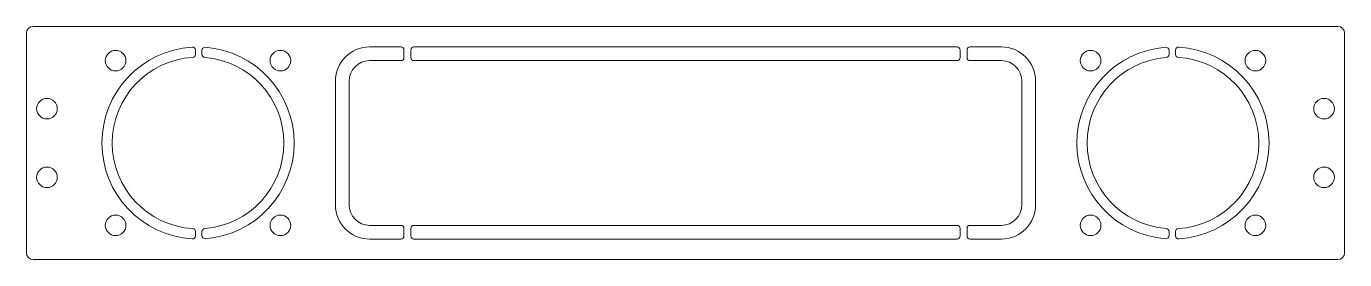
# Model space of a CAD drawing. Header units: millimetres. Extents: x -96 to 96, y -17 to 17.
import ezdxf

# ---------------------------------------------------------------- set-up
doc = ezdxf.new("R2010")
doc.units = ezdxf.units.MM

msp = doc.modelspace()

# ---------------------------------------------------------------- linework, layer by layer
at = {"color": 7, "linetype": 'Continuous', "lineweight": 15}
for p, q in [((-96, 16), (-96, -16)), ((95, 17), (-95, 17)), ((96, -16), (96, 16)), ((-71.36, 12.92), (-71.36, 13.53)), ((-70.42, 13.51), (-70.42, 12.91)), ((-41.45, 14), (-46, 14)), ((-41, 12.45), (-41, 13.55)), ((-40, 13.55), (-40, 12.45)), ((39.55, 14), (-39.55, 14)), ((40, 12.45), (40, 13.55)), ((41, 13.55), (41, 12.45)), ((46, 14), (41.45, 14)), ((70.42, 12.91), (70.42, 13.51)), ((71.36, 13.53), (71.36, 12.92)), ((-46, 12), (-41.45, 12)), ((-39.55, 12), (39.55, 12)), ((41.45, 12), (46, 12)), ((-51, 9), (-51, -9)), ((-49, -9), (-49, 9)), ((49, 9), (49, -9)), ((51, -9), (51, 9)), ((-71.36, -13.53), (-71.36, -12.92)), ((-70.42, -12.91), (-70.42, -13.51)), ((-41.45, -12), (-46, -12)), ((-41, -13.55), (-41, -12.45)), ((-40, -12.45), (-40, -13.55)), ((39.55, -12), (-39.55, -12)), ((40, -13.55), (40, -12.45)), ((41, -12.45), (41, -13.55)), ((46, -12), (41.45, -12)), ((70.42, -13.51), (70.42, -12.91)), ((71.36, -12.92), (71.36, -13.53)), ((-46, -14), (-41.45, -14)), ((-39.55, -14), (39.55, -14)), ((41.45, -14), (46, -14)), ((-95, -17), (95, -17))]:
    msp.add_line(p, q, dxfattribs=at)
for centre in [(-83, 12), (-59, 12), (59, 12), (83, 12), (-93, 5), (93, 5), (-93, -5), (93, -5), (-83, -12), (-59, -12), (59, -12), (83, -12)]:
    msp.add_circle(centre, 1.5, dxfattribs=at)
for centre, radius, start, end in [((-95, 16), 1, 90, 180), ((95, 16), 1, 0, 90), ((-71, 0), 14, 93.4403, 266.5597), ((-71.81, 13.53), 0.45, 0, 93.4403), ((-69.97, 13.51), 0.45, 85.6433, 180), ((-71, 0), 14, 274.3567, 85.6433), ((-46, 9), 5, 90, 180), ((-41.45, 13.55), 0.45, 0, 90), ((-39.55, 13.55), 0.45, 90, 180), ((39.55, 13.55), 0.45, 0, 90), ((41.45, 13.55), 0.45, 90, 180), ((46, 9), 5, 0, 90), ((71, 0), 14, 94.3567, 265.6433), ((69.97, 13.51), 0.45, 0, 94.3567), ((71.81, 13.53), 0.45, 86.5597, 180), ((71, 0), 14, 273.4403, 86.5597), ((-71, 0), 12.5, 93.5999, 266.4001), ((-71.81, 12.92), 0.45, 273.5999, 360), ((-69.97, 12.91), 0.45, 180, 265.441), ((-71, 0), 12.5, 274.559, 85.441), ((-46, 9), 3, 90, 180), ((-41.45, 12.45), 0.45, 270, 0), ((-39.55, 12.45), 0.45, 180, 270), ((39.55, 12.45), 0.45, 270, 0), ((41.45, 12.45), 0.45, 180, 270), ((46, 9), 3, 0, 90), ((71, 0), 12.5, 94.559, 265.441), ((69.97, 12.91), 0.45, 274.559, 360), ((71.81, 12.92), 0.45, 180, 266.4001), ((71, 0), 12.5, 273.5999, 86.4001), ((-46, -9), 5, 180, 270), ((-46, -9), 3, 180, 270), ((46, -9), 3, 270, 0), ((46, -9), 5, 270, 0), ((-71.81, -12.92), 0.45, 0, 86.4001), ((-69.97, -12.91), 0.45, 94.559, 180), ((-41.45, -12.45), 0.45, 0, 90), ((-39.55, -12.45), 0.45, 90, 180), ((39.55, -12.45), 0.45, 0, 90), ((41.45, -12.45), 0.45, 90, 180), ((69.97, -12.91), 0.45, 0, 85.441), ((71.81, -12.92), 0.45, 93.5999, 180), ((-71.81, -13.53), 0.45, 266.5597, 0), ((-69.97, -13.51), 0.45, 180, 274.3567), ((-41.45, -13.55), 0.45, 270, 0), ((-39.55, -13.55), 0.45, 180, 270), ((39.55, -13.55), 0.45, 270, 0), ((41.45, -13.55), 0.45, 180, 270), ((69.97, -13.51), 0.45, 265.6433, 360), ((71.81, -13.53), 0.45, 180, 273.4403), ((-95, -16), 1, 180, 270), ((95, -16), 1, 270, 0)]:
    msp.add_arc(centre, radius, start, end, dxfattribs=at)

doc.saveas('drawing.dxf')
